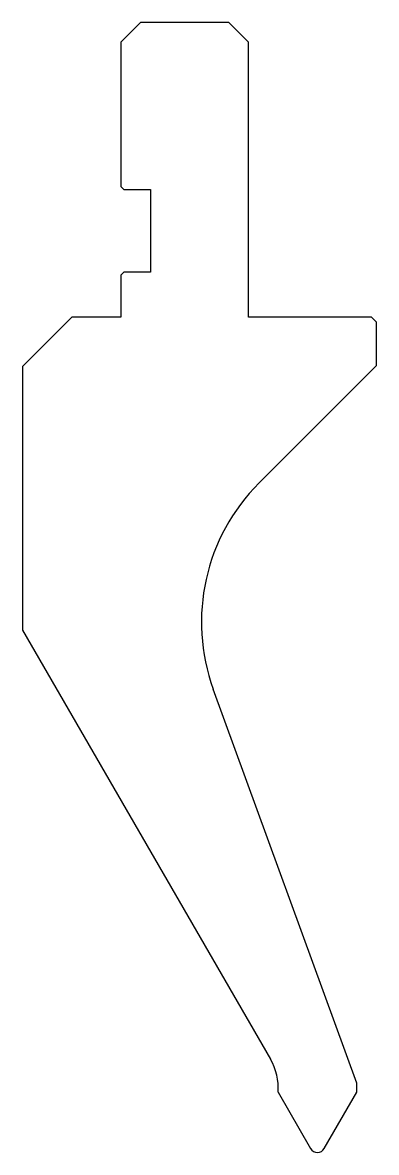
# Model space of a CAD drawing. Header units: metres. Extents: x -30 to 6, y -51 to 64.
import ezdxf

# ---------------------------------------------------------------- set-up
doc = ezdxf.new("R2010")
doc.units = ezdxf.units.M

msp = doc.modelspace()

# ---------------------------------------------------------------- linework, layer by layer
for p, q in [((-17.980821, 64.363191), (-19.980821, 62.363191)), ((-8.9808, 64.363191), (-17.980821, 64.363191)), ((-6.9808, 62.363191), (-8.9808, 64.363191)), ((-19.980821, 62.363191), (-19.980821, 47.663216)), ((-6.9808, 34.36322), (-6.9808, 62.363191)), ((-19.980821, 47.663216), (-19.680821, 47.363216)), ((-19.680821, 47.363216), (-16.980807, 47.363216)), ((-16.980807, 47.363216), (-16.980807, 38.963216)), ((-19.680821, 38.963216), (-19.980821, 38.663216)), ((-19.980821, 38.663216), (-19.980821, 34.36322)), ((-16.980807, 38.963216), (-19.680821, 38.963216)), ((-24.980821, 34.36322), (-29.980821, 29.36322)), ((-19.980821, 34.36322), (-24.980821, 34.36322)), ((5.519179, 34.36322), (-6.9808, 34.36322)), ((6.019179, 33.86322), (5.519179, 34.36322)), ((6.019179, 29.447491), (6.019179, 33.86322)), ((-29.980821, 29.36322), (-29.980821, 2.525992)), ((-5.922956, 17.505355), (6.019179, 29.447491)), ((-29.980821, 2.525992), (-4.772668, -41.135809)), ((4.019179, -43.573463), (-10.574673, -3.477183)), ((4.019179, -44.508613), (4.019179, -43.573463)), ((-3.98045, -44.509184), (-0.67362, -50.23678)), ((0.71202, -50.23678), (4.019179, -44.508613))]:
    msp.add_line(p, q)
for centre, radius, start, end in [((8.219179, 3.36322), 20, 135, 200), ((-9.968821, -44.135809), 6, 356.432227, 30), ((0.0192, -49.83678), 0.8, 210, 330)]:
    msp.add_arc(centre, radius, start, end)

doc.saveas('drawing.dxf')
